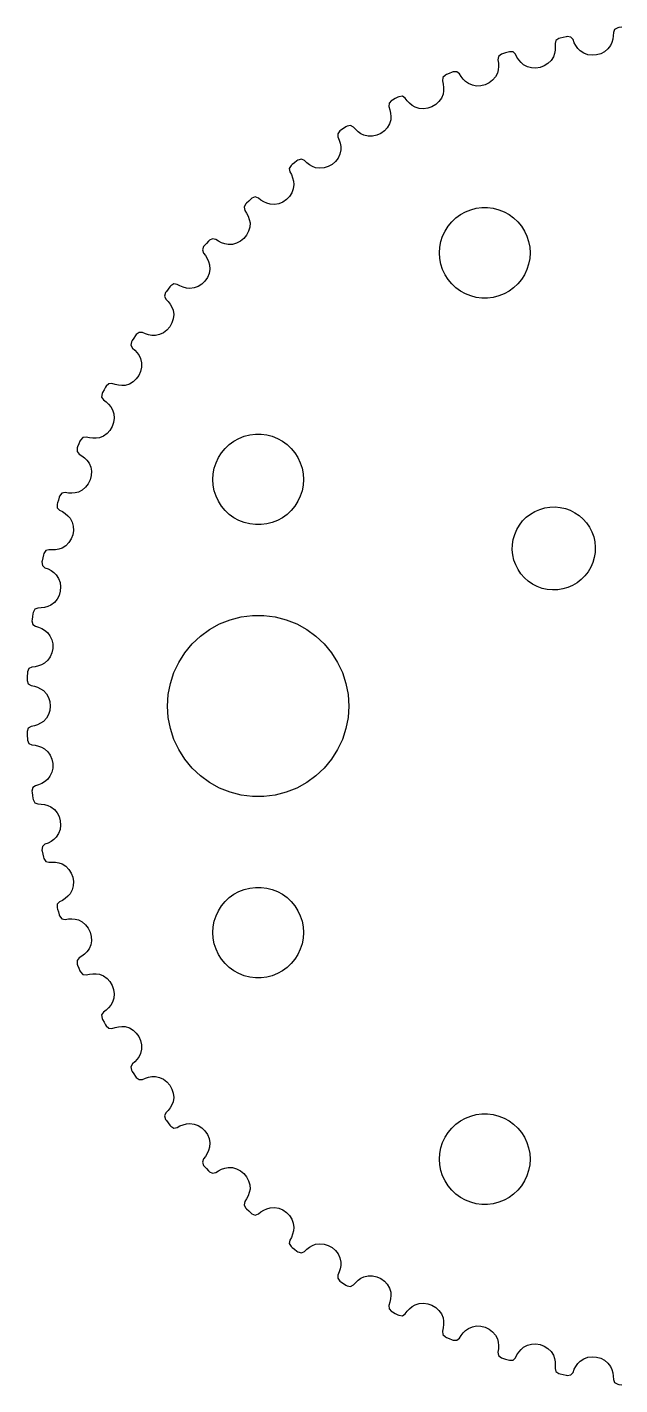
# Model space of a CAD drawing. Header units: metres. Extents: x -22.6 to 22.6, y -22.6 to 22.6.
# Drawn here: x -22.65 to -3.03, y -22.47 to 22.47 of the extents above; entities that cross this region are included whole.
import ezdxf

# ---------------------------------------------------------------- set-up
doc = ezdxf.new("R2010")
doc.units = ezdxf.units.M

msp = doc.modelspace()

# ---------------------------------------------------------------- linework, layer by layer
for p, q in [((-2.95828, 22.4704), (-3.05629, 22.4573)), ((-5.14252, 22.031), (-5.17279, 21.9263)), ((-5.04366, 22.0959), (-5.14252, 22.031)), ((-5.00195, 22.1055), (-5.04366, 22.0959)), ((-4.90544, 22.1271), (-5.00195, 22.1055)), ((-4.80885, 22.1483), (-4.90544, 22.1271)), ((-4.76701, 22.1573), (-4.80885, 22.1483)), ((-4.64984, 22.1402), (-4.76701, 22.1573)), ((-4.57828, 22.058), (-4.64984, 22.1402)), ((-4.53749, 21.9557), (-4.57828, 22.058)), ((-3.26216, 22.0743), (-3.29213, 21.9668)), ((-3.24538, 22.1835), (-3.26216, 22.0743)), ((-3.24211, 22.2937), (-3.24538, 22.1835)), ((-3.20282, 22.3953), (-3.24211, 22.2937)), ((-3.09868, 22.4514), (-3.20282, 22.3953)), ((-3.05629, 22.4573), (-3.09868, 22.4514)), ((-6.95026, 21.5723), (-7.04308, 21.4989)), ((-6.90953, 21.5854), (-6.95026, 21.5723)), ((-6.81528, 21.6153), (-6.90953, 21.5854)), ((-6.7209, 21.6449), (-6.81528, 21.6153)), ((-6.68001, 21.6575), (-6.7209, 21.6449)), ((-6.56178, 21.6507), (-6.68001, 21.6575)), ((-6.48334, 21.5751), (-6.56178, 21.6507)), ((-6.43379, 21.4767), (-6.48334, 21.5751)), ((-5.19414, 21.5963), (-5.2276, 21.4879)), ((-5.17365, 21.706), (-5.19414, 21.5963)), ((-5.16644, 21.8163), (-5.17365, 21.706)), ((-5.17279, 21.9263), (-5.16644, 21.8163)), ((-4.48425, 21.8588), (-4.53749, 21.9557)), ((-4.4193, 21.768), (-4.48425, 21.8588)), ((-4.34335, 21.6839), (-4.4193, 21.768)), ((-4.22226, 21.6066), (-4.34335, 21.6839)), ((-4.08742, 21.559), (-4.22226, 21.6066)), ((-3.66052, 21.5908), (-3.80011, 21.5515)), ((-3.53267, 21.6568), (-3.66052, 21.5908)), ((-3.42226, 21.7477), (-3.53267, 21.6568)), ((-3.33492, 21.8618), (-3.42226, 21.7477)), ((-3.29213, 21.9668), (-3.33492, 21.8618)), ((-7.04308, 21.4989), (-7.0641, 21.392)), ((-7.0641, 21.392), (-7.0482, 21.2829)), ((-7.04576, 21.1725), (-7.05661, 21.0614)), ((-7.0482, 21.2829), (-7.04576, 21.1725)), ((-6.37231, 21.3848), (-6.43379, 21.4767)), ((-6.2997, 21.3), (-6.37231, 21.3848)), ((-6.21671, 21.2229), (-6.2997, 21.3)), ((-6.08934, 21.1564), (-6.21671, 21.2229)), ((-5.95085, 21.1207), (-6.08934, 21.1564)), ((-5.66399, 21.1383), (-5.8071, 21.1149)), ((-5.52835, 21.1896), (-5.66399, 21.1383)), ((-5.40674, 21.2665), (-5.52835, 21.1896)), ((-5.30467, 21.3667), (-5.40674, 21.2665)), ((-5.2276, 21.4879), (-5.30467, 21.3667)), ((-3.94472, 21.5407), (-4.08742, 21.559)), ((-3.80011, 21.5515), (-3.94472, 21.5407)), ((-8.89003, 20.8033), (-8.90166, 20.6949)), ((-8.90166, 20.6949), (-8.87631, 20.5877)), ((-8.80396, 20.8844), (-8.89003, 20.8033)), ((-8.76453, 20.901), (-8.80396, 20.8844)), ((-8.67325, 20.9391), (-8.76453, 20.901)), ((-8.5818, 20.9767), (-8.67325, 20.9391)), ((-8.54216, 20.9928), (-8.5818, 20.9767)), ((-8.4238, 20.9964), (-8.54216, 20.9928)), ((-8.33907, 20.9279), (-8.4238, 20.9964)), ((-8.28113, 20.8342), (-8.33907, 20.9279)), ((-8.21187, 20.748), (-8.28113, 20.8342)), ((-8.13214, 20.6699), (-8.21187, 20.748)), ((-7.23965, 20.7143), (-7.35411, 20.6272)), ((-7.14671, 20.823), (-7.23965, 20.7143)), ((-7.08051, 20.9505), (-7.14671, 20.823)), ((-7.05661, 21.0614), (-7.08051, 20.9505)), ((-5.8071, 21.1149), (-5.95085, 21.1207)), ((-8.87952, 20.2537), (-8.93437, 20.1209)), ((-8.86537, 20.3662), (-8.87952, 20.2537)), ((-8.87631, 20.5877), (-8.86426, 20.4778)), ((-8.86426, 20.4778), (-8.86537, 20.3662)), ((-8.04276, 20.6003), (-8.13214, 20.6699)), ((-7.91006, 20.5452), (-8.04276, 20.6003)), ((-7.769, 20.5217), (-7.91006, 20.5452)), ((-7.62529, 20.5285), (-7.769, 20.5217)), ((-7.48477, 20.5642), (-7.62529, 20.5285)), ((-7.35411, 20.6272), (-7.48477, 20.5642)), ((-10.6693, 19.9493), (-10.6715, 19.8403)), ((-10.6715, 19.8403), (-10.6369, 19.7357)), ((-10.5907, 20.0376), (-10.6693, 19.9493)), ((-10.5528, 20.0576), (-10.5907, 20.0376)), ((-10.4652, 20.1035), (-10.5528, 20.0576)), ((-10.3774, 20.149), (-10.4652, 20.1035)), ((-10.3393, 20.1685), (-10.3774, 20.149)), ((-10.2217, 20.1823), (-10.3393, 20.1685)), ((-10.1313, 20.1215), (-10.2217, 20.1823)), ((-10.0654, 20.0332), (-10.1313, 20.1215)), ((-9.98894, 19.9534), (-10.0654, 20.0332)), ((-9.90269, 19.8825), (-9.98894, 19.9534)), ((-9.80757, 19.8209), (-9.90269, 19.8825)), ((-9.67059, 19.7776), (-9.80757, 19.8209)), ((-9.52802, 19.7664), (-9.67059, 19.7776)), ((-9.38545, 19.7858), (-9.52802, 19.7664)), ((-9.24858, 19.8336), (-9.38545, 19.7858)), ((-9.1239, 19.9077), (-9.24858, 19.8336)), ((-9.01749, 20.0045), (-9.1239, 19.9077)), ((-8.93437, 20.1209), (-9.01749, 20.0045)), ((-10.6109, 19.4027), (-10.654, 19.2657)), ((-10.6369, 19.7357), (-10.6153, 19.6273)), ((-10.6153, 19.6273), (-10.6067, 19.516)), ((-10.6067, 19.516), (-10.6109, 19.4027)), ((-12.2967, 19.0383), (-12.3674, 18.9435)), ((-12.3674, 18.9435), (-12.3601, 18.8347)), ((-12.2608, 19.0616), (-12.2967, 19.0383)), ((-12.1775, 19.1149), (-12.2608, 19.0616)), ((-12.094, 19.1678), (-12.1775, 19.1149)), ((-12.0578, 19.1906), (-12.094, 19.1678)), ((-11.9418, 19.2146), (-12.0578, 19.1906)), ((-11.8465, 19.1619), (-11.9418, 19.2146)), ((-11.7731, 19.0797), (-11.8465, 19.1619)), ((-11.69, 19.0069), (-11.7731, 19.0797)), ((-11.5979, 18.9438), (-11.69, 19.0069)), ((-11.4978, 18.8907), (-11.5979, 18.9438)), ((-11.3575, 18.8595), (-11.4978, 18.8907)), ((-11.0742, 18.8925), (-11.2145, 18.8608)), ((-10.942, 18.9521), (-11.0742, 18.8925)), ((-10.8242, 19.0368), (-10.942, 18.9521)), ((-10.7267, 19.1425), (-10.8242, 19.0368)), ((-10.654, 19.2657), (-10.7267, 19.1425)), ((-12.3601, 18.8347), (-12.3165, 18.7335)), ((-12.3165, 18.7335), (-12.2855, 18.6275)), ((-12.2855, 18.6275), (-12.2672, 18.5173)), ((-12.2672, 18.5173), (-12.2616, 18.4041)), ((-11.2145, 18.8608), (-11.3575, 18.8595)), ((-13.7971, 17.9808), (-13.8755, 17.9204)), ((-13.7186, 18.0408), (-13.7971, 17.9808)), ((-13.6844, 18.0667), (-13.7186, 18.0408)), ((-13.571, 18.1007), (-13.6844, 18.0667)), ((-13.4715, 18.0565), (-13.571, 18.1007)), ((-13.3912, 17.981), (-13.4715, 18.0565)), ((-13.302, 17.9157), (-13.3912, 17.981)), ((-12.4422, 18.0209), (-12.5522, 17.9263)), ((-12.3542, 18.1347), (-12.4422, 18.0209)), ((-12.2926, 18.2638), (-12.3542, 18.1347)), ((-12.2616, 18.4041), (-12.2926, 18.2638)), ((-13.9093, 17.8941), (-13.9714, 17.7935)), ((-13.9714, 17.7935), (-13.9546, 17.6858)), ((-13.9546, 17.6858), (-13.9023, 17.5888)), ((-13.8755, 17.9204), (-13.9093, 17.8941)), ((-13.9023, 17.5888), (-13.8623, 17.4858)), ((-13.2048, 17.8608), (-13.302, 17.9157)), ((-13.1004, 17.8167), (-13.2048, 17.8608)), ((-12.958, 17.7978), (-13.1004, 17.8167)), ((-12.8157, 17.8116), (-12.958, 17.7978)), ((-12.6786, 17.8554), (-12.8157, 17.8116)), ((-12.5522, 17.9263), (-12.6786, 17.8554)), ((-13.8376, 17.1229), (-13.8878, 16.989)), ((-13.8623, 17.4858), (-13.8345, 17.3777)), ((-13.819, 17.2654), (-13.8376, 17.1229)), ((-13.8345, 17.3777), (-13.819, 17.2654)), ((-15.3845, 16.6429), (-15.4159, 16.6138)), ((-15.3118, 16.7099), (-15.3845, 16.6429)), ((-15.2387, 16.7765), (-15.3118, 16.7099)), ((-15.207, 16.8052), (-15.2387, 16.7765)), ((-15.097, 16.849), (-15.207, 16.8052)), ((-14.9939, 16.8137), (-15.097, 16.849)), ((-14.9074, 16.7454), (-14.9939, 16.8137)), ((-14.8129, 16.6882), (-14.9074, 16.7454)), ((-14.7112, 16.642), (-14.8129, 16.6882)), ((-14.6034, 16.6071), (-14.7112, 16.642)), ((-14.1866, 16.6824), (-14.3193, 16.6269)), ((-14.0668, 16.7641), (-14.1866, 16.6824)), ((-13.9655, 16.8679), (-14.0668, 16.7641)), ((-13.8878, 16.989), (-13.9655, 16.8679)), ((-15.4159, 16.6138), (-15.469, 16.5081)), ((-15.469, 16.5081), (-15.4429, 16.4023)), ((-15.4429, 16.4023), (-15.3824, 16.3102)), ((-15.3824, 16.3102), (-15.3335, 16.2111)), ((-15.3335, 16.2111), (-15.2964, 16.1058)), ((-14.4599, 16.6008), (-14.6034, 16.6071)), ((-14.3193, 16.6269), (-14.4599, 16.6008)), ((-8.45613, 16.1558), (-8.30373, 16.2665)), ((-8.30373, 16.2665), (-8.13866, 16.3572)), ((-8.13866, 16.3572), (-7.96352, 16.4266)), ((-7.96352, 16.4266), (-7.78107, 16.4734)), ((-7.78107, 16.4734), (-7.59418, 16.497)), ((-7.59418, 16.497), (-7.40581, 16.497)), ((-7.40581, 16.497), (-7.21892, 16.4734)), ((-7.21892, 16.4734), (-7.03647, 16.4266)), ((-7.03647, 16.4266), (-6.86133, 16.3572)), ((-6.86133, 16.3572), (-6.69626, 16.2665)), ((-6.69626, 16.2665), (-6.54385, 16.1558)), ((-15.2773, 15.8517), (-15.3156, 15.7139)), ((-15.2964, 16.1058), (-15.2712, 15.9953)), ((-15.2712, 15.9953), (-15.2773, 15.8517)), ((-8.81445, 15.7226), (-8.71352, 15.8817)), ((-8.71352, 15.8817), (-8.59344, 16.0268)), ((-8.59344, 16.0268), (-8.45613, 16.1558)), ((-6.54385, 16.1558), (-6.40654, 16.0268)), ((-6.40654, 16.0268), (-6.28647, 15.8817)), ((-6.28647, 15.8817), (-6.18553, 15.7226)), ((-16.7099, 15.3118), (-16.7765, 15.2387)), ((-16.6429, 15.3845), (-16.7099, 15.3118)), ((-16.6138, 15.4159), (-16.6429, 15.3845)), ((-16.508, 15.4691), (-16.6138, 15.4159)), ((-16.4023, 15.4429), (-16.508, 15.4691)), ((-16.3102, 15.3824), (-16.4023, 15.4429)), ((-16.211, 15.3336), (-16.3102, 15.3824)), ((-16.1057, 15.2965), (-16.211, 15.3336)), ((-15.9953, 15.2712), (-16.1057, 15.2965)), ((-15.7139, 15.3156), (-15.8517, 15.2773)), ((-15.5866, 15.3825), (-15.7139, 15.3156)), ((-15.4743, 15.4743), (-15.5866, 15.3825)), ((-15.3825, 15.5866), (-15.4743, 15.4743)), ((-15.3156, 15.7139), (-15.3825, 15.5866)), ((-8.98816, 15.188), (-8.95287, 15.373)), ((-8.95287, 15.373), (-8.89465, 15.5522)), ((-8.89465, 15.5522), (-8.81445, 15.7226)), ((-6.18553, 15.7226), (-6.10533, 15.5522)), ((-6.10533, 15.5522), (-6.04712, 15.373)), ((-6.04712, 15.373), (-6.01183, 15.188)), ((-16.8052, 15.207), (-16.8489, 15.0971)), ((-16.8489, 15.0971), (-16.8137, 14.9939)), ((-16.8137, 14.9939), (-16.7454, 14.9075)), ((-16.7765, 15.2387), (-16.8052, 15.207)), ((-16.7454, 14.9075), (-16.688, 14.813)), ((-15.8517, 15.2773), (-15.9953, 15.2712)), ((-9, 15), (-8.98816, 15.188)), ((-8.98816, 14.812), (-9, 15)), ((-6.01183, 15.188), (-6, 15)), ((-6, 15), (-6.01183, 14.812)), ((-16.688, 14.813), (-16.6419, 14.7114)), ((-16.6419, 14.7114), (-16.6071, 14.6034)), ((-16.6008, 14.4599), (-16.6269, 14.3193)), ((-16.6071, 14.6034), (-16.6008, 14.4599)), ((-8.95287, 14.627), (-8.98816, 14.812)), ((-8.89465, 14.4478), (-8.95287, 14.627)), ((-8.81445, 14.2774), (-8.89465, 14.4478)), ((-6.10533, 14.4478), (-6.18553, 14.2774)), ((-6.04712, 14.627), (-6.10533, 14.4478)), ((-6.01183, 14.812), (-6.04712, 14.627)), ((-17.7934, 13.9715), (-17.8941, 13.9093)), ((-17.6858, 13.9546), (-17.7934, 13.9715)), ((-17.5888, 13.9024), (-17.6858, 13.9546)), ((-16.8679, 13.9655), (-16.989, 13.8878)), ((-16.7641, 14.0668), (-16.8679, 13.9655)), ((-16.6824, 14.1866), (-16.7641, 14.0668)), ((-16.6269, 14.3193), (-16.6824, 14.1866)), ((-8.71352, 14.1183), (-8.81445, 14.2774)), ((-8.59344, 13.9732), (-8.71352, 14.1183)), ((-8.45613, 13.8442), (-8.59344, 13.9732)), ((-6.40654, 13.9732), (-6.54385, 13.8442)), ((-6.28647, 14.1183), (-6.40654, 13.9732)), ((-6.18553, 14.2774), (-6.28647, 14.1183)), ((-18.0667, 13.6844), (-18.1006, 13.5712)), ((-18.1006, 13.5712), (-18.0565, 13.4715)), ((-18.0408, 13.7186), (-18.0667, 13.6844)), ((-17.9808, 13.7971), (-18.0408, 13.7186)), ((-17.9204, 13.8755), (-17.9808, 13.7971)), ((-17.8941, 13.9093), (-17.9204, 13.8755)), ((-17.4857, 13.8624), (-17.5888, 13.9024)), ((-17.3776, 13.8346), (-17.4857, 13.8624)), ((-17.2654, 13.819), (-17.3776, 13.8346)), ((-17.1229, 13.8376), (-17.2654, 13.819)), ((-16.989, 13.8878), (-17.1229, 13.8376)), ((-8.30373, 13.7335), (-8.45613, 13.8442)), ((-8.13866, 13.6427), (-8.30373, 13.7335)), ((-7.96352, 13.5734), (-8.13866, 13.6427)), ((-7.78107, 13.5266), (-7.96352, 13.5734)), ((-7.59418, 13.5029), (-7.78107, 13.5266)), ((-7.40581, 13.5029), (-7.59418, 13.5029)), ((-7.21892, 13.5266), (-7.40581, 13.5029)), ((-7.03647, 13.5734), (-7.21892, 13.5266)), ((-6.86133, 13.6427), (-7.03647, 13.5734)), ((-6.69626, 13.7335), (-6.86133, 13.6427)), ((-6.54385, 13.8442), (-6.69626, 13.7335)), ((-18.0565, 13.4715), (-17.9809, 13.3913)), ((-17.9809, 13.3913), (-17.9156, 13.3022)), ((-17.9156, 13.3022), (-17.8607, 13.205)), ((-17.8607, 13.205), (-17.8167, 13.1004)), ((-17.8167, 13.1004), (-17.7978, 12.958)), ((-17.8554, 12.6786), (-17.9263, 12.5522)), ((-17.8116, 12.8157), (-17.8554, 12.6786)), ((-17.7978, 12.958), (-17.8116, 12.8157)), ((-19.1149, 12.1775), (-19.1678, 12.094)), ((-19.0616, 12.2608), (-19.1149, 12.1775)), ((-19.0383, 12.2967), (-19.0616, 12.2608)), ((-18.9434, 12.3675), (-19.0383, 12.2967)), ((-18.8347, 12.3601), (-18.9434, 12.3675)), ((-18.7335, 12.3165), (-18.8347, 12.3601)), ((-18.6274, 12.2857), (-18.7335, 12.3165)), ((-18.5172, 12.2674), (-18.6274, 12.2857)), ((-18.4041, 12.2616), (-18.5172, 12.2674)), ((-18.2638, 12.2926), (-18.4041, 12.2616)), ((-18.1347, 12.3542), (-18.2638, 12.2926)), ((-18.0209, 12.4422), (-18.1347, 12.3542)), ((-17.9263, 12.5522), (-18.0209, 12.4422)), ((-19.1906, 12.0578), (-19.2146, 11.9419)), ((-19.2146, 11.9419), (-19.1619, 11.8465)), ((-19.1678, 12.094), (-19.1906, 12.0578)), ((-19.1619, 11.8465), (-19.0797, 11.7732)), ((-19.0797, 11.7732), (-19.0068, 11.6901)), ((-19.0068, 11.6901), (-18.9437, 11.598)), ((-18.9437, 11.598), (-18.8907, 11.4978)), ((-18.8907, 11.4978), (-18.8595, 11.3575)), ((-18.8595, 11.3575), (-18.8608, 11.2145)), ((-19.0368, 10.8242), (-19.1425, 10.7267)), ((-18.9521, 10.942), (-19.0368, 10.8242)), ((-18.8925, 11.0742), (-18.9521, 10.942)), ((-18.8608, 11.2145), (-18.8925, 11.0742)), ((-20.1685, 10.3393), (-20.1822, 10.2218)), ((-20.149, 10.3774), (-20.1685, 10.3393)), ((-20.1035, 10.4652), (-20.149, 10.3774)), ((-20.0576, 10.5528), (-20.1035, 10.4652)), ((-20.0376, 10.5907), (-20.0576, 10.5528)), ((-19.9492, 10.6694), (-20.0376, 10.5907)), ((-19.8403, 10.6715), (-19.9492, 10.6694)), ((-19.7357, 10.6369), (-19.8403, 10.6715)), ((-19.6272, 10.6154), (-19.7357, 10.6369)), ((-19.5159, 10.6068), (-19.6272, 10.6154)), ((-19.4027, 10.6109), (-19.5159, 10.6068)), ((-19.2657, 10.654), (-19.4027, 10.6109)), ((-19.1425, 10.7267), (-19.2657, 10.654)), ((-20.1822, 10.2218), (-20.1215, 10.1313)), ((-20.1215, 10.1313), (-20.0331, 10.0655)), ((-20.0331, 10.0655), (-19.9533, 9.98907)), ((-19.9533, 9.98907), (-19.8824, 9.90285)), ((-19.8824, 9.90285), (-19.8209, 9.80757)), ((-19.8209, 9.80757), (-19.7776, 9.67059)), ((-19.7664, 9.52802), (-19.7858, 9.38545)), ((-19.7776, 9.67059), (-19.7664, 9.52802)), ((-20.0045, 9.01749), (-20.1209, 8.93437)), ((-19.9077, 9.1239), (-20.0045, 9.01749)), ((-19.8336, 9.24858), (-19.9077, 9.1239)), ((-19.7858, 9.38545), (-19.8336, 9.24858)), ((-15.2811, 8.97342), (-15.0942, 8.99704)), ((-15.0942, 8.99704), (-14.9058, 8.99704)), ((-14.9058, 8.99704), (-14.7189, 8.97342)), ((-20.9928, 8.54216), (-20.9963, 8.42393)), ((-20.9767, 8.5818), (-20.9928, 8.54216)), ((-20.9391, 8.67325), (-20.9767, 8.5818)), ((-20.901, 8.76453), (-20.9391, 8.67325)), ((-20.8844, 8.80396), (-20.901, 8.76453)), ((-20.8032, 8.89015), (-20.8844, 8.80396)), ((-20.6949, 8.90166), (-20.8032, 8.89015)), ((-20.5876, 8.87636), (-20.6949, 8.90166)), ((-20.4778, 8.8644), (-20.5876, 8.87636)), ((-20.3661, 8.86552), (-20.4778, 8.8644)), ((-20.2537, 8.87952), (-20.3661, 8.86552)), ((-20.1209, 8.93437), (-20.2537, 8.87952)), ((-16.0934, 8.52681), (-15.9561, 8.65576)), ((-15.9561, 8.65576), (-15.8037, 8.76648)), ((-15.8037, 8.76648), (-15.6387, 8.85724)), ((-15.6387, 8.85724), (-15.4635, 8.92657)), ((-15.4635, 8.92657), (-15.2811, 8.97342)), ((-14.7189, 8.97342), (-14.5365, 8.92657)), ((-14.5365, 8.92657), (-14.3613, 8.85724)), ((-14.3613, 8.85724), (-14.1963, 8.76648)), ((-14.1963, 8.76648), (-14.0439, 8.65576)), ((-14.0439, 8.65576), (-13.9065, 8.52681)), ((-20.9963, 8.42393), (-20.9279, 8.33907)), ((-20.9279, 8.33907), (-20.8342, 8.28117)), ((-20.8342, 8.28117), (-20.748, 8.21202)), ((-20.748, 8.21202), (-20.6698, 8.13231)), ((-20.6698, 8.13231), (-20.6003, 8.04276)), ((-16.3947, 8.05219), (-16.3145, 8.22263)), ((-16.3145, 8.22263), (-16.2135, 8.38167)), ((-16.2135, 8.38167), (-16.0934, 8.52681)), ((-13.9065, 8.52681), (-13.7865, 8.38167)), ((-13.7865, 8.38167), (-13.6855, 8.22263)), ((-13.6855, 8.22263), (-13.6053, 8.05219)), ((-20.6003, 8.04276), (-20.5452, 7.91006)), ((-20.5452, 7.91006), (-20.5217, 7.769)), ((-20.5217, 7.769), (-20.5285, 7.62529)), ((-16.5, 7.5), (-16.4882, 7.68799)), ((-16.4882, 7.68799), (-16.4529, 7.87303)), ((-16.4529, 7.87303), (-16.3947, 8.05219)), ((-13.6053, 8.05219), (-13.5471, 7.87303)), ((-13.5471, 7.87303), (-13.5118, 7.68799)), ((-13.5118, 7.68799), (-13.5, 7.5)), ((-20.7143, 7.23965), (-20.823, 7.14671)), ((-20.6272, 7.35411), (-20.7143, 7.23965)), ((-20.5642, 7.48477), (-20.6272, 7.35411)), ((-20.5285, 7.62529), (-20.5642, 7.48477)), ((-16.4882, 7.312), (-16.5, 7.5)), ((-16.4529, 7.12695), (-16.4882, 7.312)), ((-13.5118, 7.312), (-13.5471, 7.12695)), ((-13.5, 7.5), (-13.5118, 7.312)), ((-21.6153, 6.81528), (-21.6449, 6.7209)), ((-21.5854, 6.90953), (-21.6153, 6.81528)), ((-21.5723, 6.95026), (-21.5854, 6.90953)), ((-21.4989, 7.0432), (-21.5723, 6.95026)), ((-21.392, 7.0641), (-21.4989, 7.0432)), ((-21.2829, 7.04825), (-21.392, 7.0641)), ((-21.1724, 7.04591), (-21.2829, 7.04825)), ((-21.0613, 7.05676), (-21.1724, 7.04591)), ((-20.9505, 7.08051), (-21.0613, 7.05676)), ((-20.823, 7.14671), (-20.9505, 7.08051)), ((-16.3947, 6.9478), (-16.4529, 7.12695)), ((-16.3145, 6.77736), (-16.3947, 6.9478)), ((-16.2135, 6.61832), (-16.3145, 6.77736)), ((-13.6855, 6.77736), (-13.7865, 6.61832)), ((-13.6053, 6.9478), (-13.6855, 6.77736)), ((-13.5471, 7.12695), (-13.6053, 6.9478)), ((-21.6449, 6.7209), (-21.6575, 6.68001)), ((-21.6575, 6.68001), (-21.6506, 6.56192)), ((-21.6506, 6.56192), (-21.5751, 6.48334)), ((-21.5751, 6.48334), (-21.4767, 6.43384)), ((-21.4767, 6.43384), (-21.3848, 6.37247)), ((-21.3848, 6.37247), (-21.3, 6.29987)), ((-21.3, 6.29987), (-21.2229, 6.21671)), ((-16.0934, 6.47318), (-16.2135, 6.61832)), ((-15.9561, 6.34422), (-16.0934, 6.47318)), ((-15.8037, 6.23351), (-15.9561, 6.34422)), ((-14.0439, 6.34422), (-14.1963, 6.23351)), ((-13.9065, 6.47318), (-14.0439, 6.34422)), ((-13.7865, 6.61832), (-13.9065, 6.47318)), ((-6.12421, 6.24631), (-5.98776, 6.35214)), ((-5.98776, 6.35214), (-5.83914, 6.44003)), ((-5.83914, 6.44003), (-5.68066, 6.50862)), ((-5.68066, 6.50862), (-5.51485, 6.55679)), ((-5.51485, 6.55679), (-5.3443, 6.5838)), ((-5.3443, 6.5838), (-5.17172, 6.58923)), ((-5.17172, 6.58923), (-4.9998, 6.57298)), ((-4.9998, 6.57298), (-4.8313, 6.53531)), ((-4.8313, 6.53531), (-4.66882, 6.47682)), ((-4.66882, 6.47682), (-4.51497, 6.39842)), ((-4.51497, 6.39842), (-4.37216, 6.30136)), ((-4.37216, 6.30136), (-4.24263, 6.18718)), ((-21.2229, 6.21671), (-21.1564, 6.08934)), ((-21.1564, 6.08934), (-21.1207, 5.95085)), ((-21.1207, 5.95085), (-21.1149, 5.8071)), ((-15.6387, 6.14275), (-15.8037, 6.23351)), ((-15.4635, 6.07341), (-15.6387, 6.14275)), ((-15.2811, 6.02657), (-15.4635, 6.07341)), ((-15.0942, 6.00294), (-15.2811, 6.02657)), ((-14.9058, 6.00294), (-15.0942, 6.00294)), ((-14.7189, 6.02657), (-14.9058, 6.00294)), ((-14.5365, 6.07341), (-14.7189, 6.02657)), ((-14.3613, 6.14275), (-14.5365, 6.07341)), ((-14.1963, 6.23351), (-14.3613, 6.14275)), ((-6.44003, 5.83914), (-6.35214, 5.98776)), ((-6.35214, 5.98776), (-6.24631, 6.12421)), ((-6.24631, 6.12421), (-6.12421, 6.24631)), ((-4.24263, 6.18718), (-4.12845, 6.05765)), ((-4.12845, 6.05765), (-4.03139, 5.91484)), ((-4.03139, 5.91484), (-3.95299, 5.76099)), ((-21.2665, 5.40674), (-21.3667, 5.30467)), ((-21.1896, 5.52835), (-21.2665, 5.40674)), ((-21.1383, 5.66399), (-21.1896, 5.52835)), ((-21.1149, 5.8071), (-21.1383, 5.66399)), ((-6.5838, 5.3443), (-6.55679, 5.51485)), ((-6.55679, 5.51485), (-6.50862, 5.68066)), ((-6.50862, 5.68066), (-6.44003, 5.83914)), ((-3.95299, 5.76099), (-3.8945, 5.59851)), ((-3.8945, 5.59851), (-3.85683, 5.43001)), ((-3.85683, 5.43001), (-3.84059, 5.2581)), ((-22.1055, 5.00195), (-22.1271, 4.90544)), ((-22.0959, 5.04366), (-22.1055, 5.00195)), ((-22.0309, 5.14264), (-22.0959, 5.04366)), ((-21.9263, 5.17279), (-22.0309, 5.14264)), ((-21.8162, 5.16649), (-21.9263, 5.17279)), ((-21.7059, 5.1738), (-21.8162, 5.16649)), ((-21.5962, 5.19431), (-21.7059, 5.1738)), ((-21.4879, 5.2276), (-21.5962, 5.19431)), ((-21.3667, 5.30467), (-21.4879, 5.2276)), ((-6.58923, 5.17172), (-6.5838, 5.3443)), ((-6.57298, 4.9998), (-6.58923, 5.17172)), ((-6.53531, 4.8313), (-6.57298, 4.9998)), ((-3.84601, 5.08551), (-3.87302, 4.91496)), ((-3.84059, 5.2581), (-3.84601, 5.08551)), ((-22.1483, 4.80885), (-22.1573, 4.76701)), ((-22.1573, 4.76701), (-22.1402, 4.64998)), ((-22.1271, 4.90544), (-22.1483, 4.80885)), ((-22.1402, 4.64998), (-22.058, 4.57828)), ((-22.058, 4.57828), (-21.9557, 4.53755)), ((-21.9557, 4.53755), (-21.8588, 4.48441)), ((-6.47682, 4.66882), (-6.53531, 4.8313)), ((-6.39842, 4.51497), (-6.47682, 4.66882)), ((-6.30136, 4.37216), (-6.39842, 4.51497)), ((-3.98978, 4.59067), (-4.07767, 4.44205)), ((-3.92119, 4.74915), (-3.98978, 4.59067)), ((-3.87302, 4.91496), (-3.92119, 4.74915)), ((-21.8588, 4.48441), (-21.768, 4.41948)), ((-21.768, 4.41948), (-21.6839, 4.34335)), ((-21.6839, 4.34335), (-21.6066, 4.22226)), ((-21.6066, 4.22226), (-21.559, 4.08742)), ((-21.559, 4.08742), (-21.5407, 3.94472)), ((-6.18718, 4.24263), (-6.30136, 4.37216)), ((-6.05765, 4.12845), (-6.18718, 4.24263)), ((-5.91484, 4.03139), (-6.05765, 4.12845)), ((-4.44205, 4.07767), (-4.59067, 3.98978)), ((-4.3056, 4.1835), (-4.44205, 4.07767)), ((-4.1835, 4.3056), (-4.3056, 4.1835)), ((-4.07767, 4.44205), (-4.1835, 4.3056)), ((-21.5908, 3.66052), (-21.6568, 3.53267)), ((-21.5515, 3.80011), (-21.5908, 3.66052)), ((-21.5407, 3.94472), (-21.5515, 3.80011)), ((-5.76099, 3.95299), (-5.91484, 4.03139)), ((-5.59851, 3.8945), (-5.76099, 3.95299)), ((-5.43001, 3.85683), (-5.59851, 3.8945)), ((-5.2581, 3.84059), (-5.43001, 3.85683)), ((-5.08551, 3.84601), (-5.2581, 3.84059)), ((-4.91496, 3.87302), (-5.08551, 3.84601)), ((-4.74915, 3.92119), (-4.91496, 3.87302)), ((-4.59067, 3.98978), (-4.74915, 3.92119)), ((-22.3953, 3.20296), (-22.4514, 3.09868)), ((-22.2937, 3.24211), (-22.3953, 3.20296)), ((-22.1835, 3.24542), (-22.2937, 3.24211)), ((-22.0743, 3.26231), (-22.1835, 3.24542)), ((-21.9667, 3.2923), (-22.0743, 3.26231)), ((-21.8618, 3.33492), (-21.9667, 3.2923)), ((-21.7477, 3.42226), (-21.8618, 3.33492)), ((-21.6568, 3.53267), (-21.7477, 3.42226)), ((-22.4831, 2.8602), (-22.4884, 2.81775)), ((-22.4884, 2.81775), (-22.4612, 2.70264)), ((-22.4704, 2.95828), (-22.4831, 2.8602)), ((-22.4573, 3.05629), (-22.4704, 2.95828)), ((-22.4612, 2.70264), (-22.3731, 2.63837)), ((-22.4514, 3.09868), (-22.4573, 3.05629)), ((-16.6075, 2.53297), (-16.2773, 2.71448)), ((-16.2773, 2.71448), (-15.927, 2.85316)), ((-15.927, 2.85316), (-15.5621, 2.94685)), ((-15.5621, 2.94685), (-15.1884, 2.99408)), ((-15.1884, 2.99408), (-14.8116, 2.99408)), ((-14.8116, 2.99408), (-14.4379, 2.94685)), ((-14.4379, 2.94685), (-14.0729, 2.85316)), ((-14.0729, 2.85316), (-13.7227, 2.71448)), ((-13.7227, 2.71448), (-13.3925, 2.53297)), ((-22.3731, 2.63837), (-22.2676, 2.60672)), ((-22.2676, 2.60672), (-22.1664, 2.56223)), ((-22.1664, 2.56223), (-22.0703, 2.50545)), ((-22.0703, 2.50545), (-21.98, 2.43695)), ((-21.98, 2.43695), (-21.8924, 2.32304)), ((-21.8924, 2.32304), (-21.8332, 2.19287)), ((-17.1869, 2.05363), (-16.9123, 2.31154)), ((-16.9123, 2.31154), (-16.6075, 2.53297)), ((-13.3925, 2.53297), (-13.0877, 2.31154)), ((-13.0877, 2.31154), (-12.8131, 2.05363)), ((-21.8332, 2.19287), (-21.8025, 2.05231)), ((-21.8007, 1.9073), (-21.8277, 1.76482)), ((-21.8025, 2.05231), (-21.8007, 1.9073)), ((-17.427, 1.76335), (-17.1869, 2.05363)), ((-12.8131, 2.05363), (-12.5729, 1.76335)), ((-22.1701, 1.36525), (-22.2746, 1.326)), ((-22.0692, 1.41684), (-22.1701, 1.36525)), ((-21.9632, 1.51381), (-22.0692, 1.41684)), ((-21.8822, 1.63171), (-21.9632, 1.51381)), ((-21.8277, 1.76482), (-21.8822, 1.63171)), ((-17.7893, 1.10437), (-17.6289, 1.44525)), ((-17.6289, 1.44525), (-17.427, 1.76335)), ((-12.5729, 1.76335), (-12.3711, 1.44525)), ((-12.3711, 1.44525), (-12.2107, 1.10437)), ((-22.6427, 0.988602), (-22.6468, 0.889786)), ((-22.6382, 1.08739), (-22.6427, 0.988602)), ((-22.6361, 1.13013), (-22.6382, 1.08739)), ((-22.5892, 1.23889), (-22.6361, 1.13013)), ((-22.4914, 1.28676), (-22.5892, 1.23889)), ((-22.382, 1.29965), (-22.4914, 1.28676)), ((-22.2746, 1.326), (-22.382, 1.29965)), ((-17.9057, 0.746063), (-17.7893, 1.10437)), ((-12.2107, 1.10437), (-12.0942, 0.746063)), ((-22.6468, 0.889786), (-22.6484, 0.847031)), ((-22.6484, 0.847031), (-22.6113, 0.734741)), ((-22.6113, 0.734741), (-22.5179, 0.678375)), ((-22.5179, 0.678375), (-22.41, 0.656052)), ((-22.41, 0.656052), (-22.3054, 0.620544)), ((-22.3054, 0.620544), (-22.2047, 0.572357)), ((-22.2047, 0.572357), (-22.1087, 0.511993)), ((-22.1087, 0.511993), (-22.0116, 0.406158)), ((-17.9763, 0.375992), (-17.9057, 0.746063)), ((-12.0942, 0.746063), (-12.0237, 0.375992)), ((-22.0116, 0.406158), (-21.9412, 0.281647)), ((-21.9412, 0.281647), (-21.8984, 0.144287)), ((-21.8984, 0.144287), (-21.884, 0)), ((-21.884, 0), (-21.8984, -0.144287)), ((-18, 0), (-17.9763, 0.375992)), ((-17.9763, -0.375992), (-18, 0)), ((-12.0237, 0.375992), (-12, 0)), ((-12, 0), (-12.0237, -0.375992)), ((-22.0116, -0.406158), (-22.1087, -0.511993)), ((-21.9412, -0.281647), (-22.0116, -0.406158)), ((-21.8984, -0.144287), (-21.9412, -0.281647)), ((-17.9057, -0.746063), (-17.9763, -0.375992)), ((-12.0237, -0.375992), (-12.0942, -0.746063)), ((-22.6113, -0.734589), (-22.6484, -0.847031)), ((-22.6484, -0.847031), (-22.6468, -0.889786)), ((-22.6468, -0.889786), (-22.6427, -0.988602)), ((-22.5179, -0.678375), (-22.6113, -0.734589)), ((-22.41, -0.655991), (-22.5179, -0.678375)), ((-22.3054, -0.620392), (-22.41, -0.655991)), ((-22.2047, -0.572189), (-22.3054, -0.620392)), ((-22.1087, -0.511993), (-22.2047, -0.572189)), ((-17.7893, -1.10437), (-17.9057, -0.746063)), ((-12.0942, -0.746063), (-12.2107, -1.10437)), ((-22.6427, -0.988602), (-22.6382, -1.08739)), ((-22.6382, -1.08739), (-22.6361, -1.13011)), ((-22.6361, -1.13011), (-22.5892, -1.23875)), ((-22.5892, -1.23875), (-22.4914, -1.28676)), ((-22.4914, -1.28676), (-22.382, -1.29961)), ((-22.382, -1.29961), (-22.2746, -1.32585)), ((-22.2746, -1.32585), (-22.1701, -1.36507)), ((-17.6289, -1.44525), (-17.7893, -1.10437)), ((-12.2107, -1.10437), (-12.3711, -1.44525)), ((-22.1701, -1.36507), (-22.0692, -1.41684)), ((-22.0692, -1.41684), (-21.9632, -1.51381)), ((-21.9632, -1.51381), (-21.8822, -1.63171)), ((-21.8822, -1.63171), (-21.8277, -1.76482)), ((-21.8277, -1.76482), (-21.8007, -1.9073)), ((-17.427, -1.76335), (-17.6289, -1.44525)), ((-17.1869, -2.05363), (-17.427, -1.76335)), ((-12.5729, -1.76335), (-12.8131, -2.05363)), ((-12.3711, -1.44525), (-12.5729, -1.76335)), ((-21.8332, -2.19287), (-21.8924, -2.32304)), ((-21.8025, -2.05231), (-21.8332, -2.19287)), ((-21.8007, -1.9073), (-21.8025, -2.05231)), ((-16.9123, -2.31154), (-17.1869, -2.05363)), ((-12.8131, -2.05363), (-13.0877, -2.31154)), ((-22.3731, -2.63837), (-22.4612, -2.7025)), ((-22.2676, -2.60666), (-22.3731, -2.63837)), ((-22.1665, -2.56207), (-22.2676, -2.60666)), ((-22.0704, -2.50528), (-22.1665, -2.56207)), ((-21.98, -2.43695), (-22.0704, -2.50528)), ((-21.8924, -2.32304), (-21.98, -2.43695)), ((-16.6075, -2.53297), (-16.9123, -2.31154)), ((-16.2773, -2.71448), (-16.6075, -2.53297)), ((-13.3925, -2.53297), (-13.7227, -2.71448)), ((-13.0877, -2.31154), (-13.3925, -2.53297)), ((-22.4612, -2.7025), (-22.4884, -2.81775)), ((-22.4884, -2.81775), (-22.4831, -2.8602)), ((-22.4831, -2.8602), (-22.4704, -2.95828)), ((-22.4704, -2.95828), (-22.4573, -3.05629)), ((-22.4573, -3.05629), (-22.4514, -3.09868)), ((-22.4514, -3.09868), (-22.3953, -3.20282)), ((-15.927, -2.85316), (-16.2773, -2.71448)), ((-15.5621, -2.94685), (-15.927, -2.85316)), ((-15.1884, -2.99408), (-15.5621, -2.94685)), ((-14.8116, -2.99408), (-15.1884, -2.99408)), ((-14.4379, -2.94685), (-14.8116, -2.99408)), ((-14.0729, -2.85316), (-14.4379, -2.94685)), ((-13.7227, -2.71448), (-14.0729, -2.85316)), ((-22.3953, -3.20282), (-22.2937, -3.24211)), ((-22.2937, -3.24211), (-22.1835, -3.24538)), ((-22.1835, -3.24538), (-22.0743, -3.26216)), ((-22.0743, -3.26216), (-21.9668, -3.29213)), ((-21.9668, -3.29213), (-21.8618, -3.33492)), ((-21.8618, -3.33492), (-21.7477, -3.42226)), ((-21.7477, -3.42226), (-21.6568, -3.53267)), ((-21.6568, -3.53267), (-21.5908, -3.66052)), ((-21.5908, -3.66052), (-21.5515, -3.80011)), ((-21.5407, -3.94472), (-21.559, -4.08742)), ((-21.5515, -3.80011), (-21.5407, -3.94472)), ((-21.8588, -4.48425), (-21.9557, -4.53749)), ((-21.768, -4.4193), (-21.8588, -4.48425)), ((-21.6839, -4.34335), (-21.768, -4.4193)), ((-21.6066, -4.22226), (-21.6839, -4.34335)), ((-21.559, -4.08742), (-21.6066, -4.22226)), ((-22.1402, -4.64984), (-22.1573, -4.76701)), ((-22.1573, -4.76701), (-22.1483, -4.80885)), ((-22.1483, -4.80885), (-22.1271, -4.90544)), ((-22.058, -4.57828), (-22.1402, -4.64984)), ((-22.1271, -4.90544), (-22.1055, -5.00195)), ((-21.9557, -4.53749), (-22.058, -4.57828)), ((-22.1055, -5.00195), (-22.0959, -5.04366)), ((-22.0959, -5.04366), (-22.031, -5.14252)), ((-22.031, -5.14252), (-21.9263, -5.17279)), ((-21.9263, -5.17279), (-21.8163, -5.16644)), ((-21.8163, -5.16644), (-21.706, -5.17365)), ((-21.706, -5.17365), (-21.5963, -5.19414)), ((-21.5963, -5.19414), (-21.4879, -5.2276)), ((-21.4879, -5.2276), (-21.3667, -5.30467)), ((-21.3667, -5.30467), (-21.2665, -5.40674)), ((-21.2665, -5.40674), (-21.1896, -5.52835)), ((-21.1896, -5.52835), (-21.1383, -5.66399)), ((-21.1383, -5.66399), (-21.1149, -5.8071)), ((-21.1149, -5.8071), (-21.1207, -5.95085)), ((-21.2229, -6.21671), (-21.3, -6.2997)), ((-21.1564, -6.08934), (-21.2229, -6.21671)), ((-21.1207, -5.95085), (-21.1564, -6.08934)), ((-15.9561, -6.34422), (-15.8037, -6.23351)), ((-15.8037, -6.23351), (-15.6387, -6.14275)), ((-15.6387, -6.14275), (-15.4635, -6.07341)), ((-15.4635, -6.07341), (-15.2811, -6.02657)), ((-15.2811, -6.02657), (-15.0942, -6.00294)), ((-15.0942, -6.00294), (-14.9058, -6.00294)), ((-14.9058, -6.00294), (-14.7189, -6.02657)), ((-14.7189, -6.02657), (-14.5365, -6.07341)), ((-14.5365, -6.07341), (-14.3613, -6.14275)), ((-14.3613, -6.14275), (-14.1963, -6.23351)), ((-14.1963, -6.23351), (-14.0439, -6.34422)), ((-21.6507, -6.56178), (-21.6575, -6.68001)), ((-21.6575, -6.68001), (-21.6449, -6.7209)), ((-21.5751, -6.48334), (-21.6507, -6.56178)), ((-21.6449, -6.7209), (-21.6153, -6.81528)), ((-21.4767, -6.43379), (-21.5751, -6.48334)), ((-21.3848, -6.37231), (-21.4767, -6.43379)), ((-21.3, -6.2997), (-21.3848, -6.37231)), ((-16.3145, -6.77736), (-16.2135, -6.61832)), ((-16.2135, -6.61832), (-16.0934, -6.47318)), ((-16.0934, -6.47318), (-15.9561, -6.34422)), ((-14.0439, -6.34422), (-13.9065, -6.47318)), ((-13.9065, -6.47318), (-13.7865, -6.61832)), ((-13.7865, -6.61832), (-13.6855, -6.77736)), ((-21.6153, -6.81528), (-21.5854, -6.90953)), ((-21.5854, -6.90953), (-21.5723, -6.95026)), ((-21.5723, -6.95026), (-21.4989, -7.04308)), ((-21.4989, -7.04308), (-21.392, -7.0641)), ((-21.392, -7.0641), (-21.2829, -7.0482)), ((-21.2829, -7.0482), (-21.1725, -7.04576)), ((-21.1725, -7.04576), (-21.0614, -7.05661)), ((-21.0614, -7.05661), (-20.9505, -7.08051)), ((-20.9505, -7.08051), (-20.823, -7.14671)), ((-20.823, -7.14671), (-20.7143, -7.23965)), ((-16.4882, -7.312), (-16.4529, -7.12695)), ((-16.4529, -7.12695), (-16.3947, -6.9478)), ((-16.3947, -6.9478), (-16.3145, -6.77736)), ((-13.6855, -6.77736), (-13.6053, -6.9478)), ((-13.6053, -6.9478), (-13.5471, -7.12695)), ((-13.5471, -7.12695), (-13.5118, -7.312)), ((-20.7143, -7.23965), (-20.6272, -7.35411)), ((-20.6272, -7.35411), (-20.5642, -7.48477)), ((-20.5642, -7.48477), (-20.5285, -7.62529)), ((-20.5285, -7.62529), (-20.5217, -7.769)), ((-16.5, -7.5), (-16.4882, -7.312)), ((-16.4882, -7.68799), (-16.5, -7.5)), ((-13.5118, -7.312), (-13.5, -7.5)), ((-13.5, -7.5), (-13.5118, -7.68799)), ((-20.6003, -8.04276), (-20.6699, -8.13214)), ((-20.5452, -7.91006), (-20.6003, -8.04276)), ((-20.5217, -7.769), (-20.5452, -7.91006)), ((-16.4529, -7.87303), (-16.4882, -7.68799)), ((-16.3947, -8.05219), (-16.4529, -7.87303)), ((-16.3145, -8.22263), (-16.3947, -8.05219)), ((-13.6053, -8.05219), (-13.6855, -8.22263)), ((-13.5471, -7.87303), (-13.6053, -8.05219)), ((-13.5118, -7.68799), (-13.5471, -7.87303)), ((-20.9279, -8.33907), (-20.9964, -8.4238)), ((-20.9964, -8.4238), (-20.9928, -8.54216)), ((-20.8342, -8.28113), (-20.9279, -8.33907)), ((-20.748, -8.21187), (-20.8342, -8.28113)), ((-20.6699, -8.13214), (-20.748, -8.21187)), ((-16.2135, -8.38167), (-16.3145, -8.22263)), ((-16.0934, -8.52681), (-16.2135, -8.38167)), ((-15.9561, -8.65576), (-16.0934, -8.52681)), ((-13.9065, -8.52681), (-14.0439, -8.65576)), ((-13.7865, -8.38167), (-13.9065, -8.52681)), ((-13.6855, -8.22263), (-13.7865, -8.38167)), ((-20.9928, -8.54216), (-20.9767, -8.5818)), ((-20.9767, -8.5818), (-20.9391, -8.67325)), ((-20.9391, -8.67325), (-20.901, -8.76453)), ((-20.901, -8.76453), (-20.8844, -8.80396)), ((-20.8844, -8.80396), (-20.8033, -8.89003)), ((-20.8033, -8.89003), (-20.6949, -8.90166)), ((-20.6949, -8.90166), (-20.5877, -8.87631)), ((-20.5877, -8.87631), (-20.4778, -8.86426)), ((-20.4778, -8.86426), (-20.3662, -8.86537)), ((-20.3662, -8.86537), (-20.2537, -8.87952)), ((-20.2537, -8.87952), (-20.1209, -8.93437)), ((-20.1209, -8.93437), (-20.0045, -9.01749)), ((-15.8037, -8.76648), (-15.9561, -8.65576)), ((-15.6387, -8.85724), (-15.8037, -8.76648)), ((-15.4635, -8.92657), (-15.6387, -8.85724)), ((-15.2811, -8.97342), (-15.4635, -8.92657)), ((-15.0942, -8.99704), (-15.2811, -8.97342)), ((-14.7189, -8.97342), (-14.9058, -8.99704)), ((-14.5365, -8.92657), (-14.7189, -8.97342)), ((-14.3613, -8.85724), (-14.5365, -8.92657)), ((-14.1963, -8.76648), (-14.3613, -8.85724)), ((-14.0439, -8.65576), (-14.1963, -8.76648)), ((-20.0045, -9.01749), (-19.9077, -9.1239)), ((-19.9077, -9.1239), (-19.8336, -9.24858)), ((-19.8336, -9.24858), (-19.7858, -9.38545)), ((-19.7858, -9.38545), (-19.7664, -9.52802)), ((-14.9058, -8.99704), (-15.0942, -8.99704)), ((-19.8209, -9.80757), (-19.8825, -9.90269)), ((-19.7776, -9.67059), (-19.8209, -9.80757)), ((-19.7664, -9.52802), (-19.7776, -9.67059)), ((-20.1215, -10.1313), (-20.1823, -10.2217)), ((-20.1823, -10.2217), (-20.1685, -10.3393)), ((-20.0332, -10.0654), (-20.1215, -10.1313)), ((-19.9534, -9.98894), (-20.0332, -10.0654)), ((-19.8825, -9.90269), (-19.9534, -9.98894)), ((-20.1685, -10.3393), (-20.149, -10.3774)), ((-20.149, -10.3774), (-20.1035, -10.4652)), ((-20.1035, -10.4652), (-20.0576, -10.5528)), ((-20.0576, -10.5528), (-20.0376, -10.5907)), ((-20.0376, -10.5907), (-19.9493, -10.6693)), ((-19.9493, -10.6693), (-19.8403, -10.6715)), ((-19.8403, -10.6715), (-19.7357, -10.6369)), ((-19.7357, -10.6369), (-19.6273, -10.6153)), ((-19.6273, -10.6153), (-19.516, -10.6067)), ((-19.516, -10.6067), (-19.4027, -10.6109)), ((-19.4027, -10.6109), (-19.2657, -10.654)), ((-19.2657, -10.654), (-19.1425, -10.7267)), ((-19.1425, -10.7267), (-19.0368, -10.8242)), ((-19.0368, -10.8242), (-18.9521, -10.942)), ((-18.9521, -10.942), (-18.8925, -11.0742)), ((-18.8925, -11.0742), (-18.8608, -11.2145)), ((-18.8608, -11.2145), (-18.8595, -11.3575)), ((-18.9438, -11.5979), (-19.0069, -11.69)), ((-18.8907, -11.4978), (-18.9438, -11.5979)), ((-18.8595, -11.3575), (-18.8907, -11.4978)), ((-19.1619, -11.8465), (-19.2146, -11.9418)), ((-19.2146, -11.9418), (-19.1906, -12.0578)), ((-19.1906, -12.0578), (-19.1678, -12.094)), ((-19.1678, -12.094), (-19.1149, -12.1775)), ((-19.0797, -11.7731), (-19.1619, -11.8465)), ((-19.0069, -11.69), (-19.0797, -11.7731)), ((-19.1149, -12.1775), (-19.0616, -12.2608)), ((-19.0616, -12.2608), (-19.0383, -12.2967)), ((-19.0383, -12.2967), (-18.9435, -12.3674)), ((-18.9435, -12.3674), (-18.8347, -12.3601)), ((-18.8347, -12.3601), (-18.7335, -12.3165)), ((-18.7335, -12.3165), (-18.6275, -12.2855)), ((-18.6275, -12.2855), (-18.5173, -12.2672)), ((-18.5173, -12.2672), (-18.4041, -12.2616)), ((-18.4041, -12.2616), (-18.2638, -12.2926)), ((-18.2638, -12.2926), (-18.1347, -12.3542)), ((-18.1347, -12.3542), (-18.0209, -12.4422)), ((-18.0209, -12.4422), (-17.9263, -12.5522)), ((-17.9263, -12.5522), (-17.8554, -12.6786)), ((-17.8554, -12.6786), (-17.8116, -12.8157)), ((-17.7978, -12.958), (-17.8167, -13.1004)), ((-17.8116, -12.8157), (-17.7978, -12.958)), ((-18.0565, -13.4715), (-18.1007, -13.571)), ((-17.981, -13.3912), (-18.0565, -13.4715)), ((-17.9157, -13.302), (-17.981, -13.3912)), ((-17.8608, -13.2048), (-17.9157, -13.302)), ((-17.8167, -13.1004), (-17.8608, -13.2048)), ((-18.1007, -13.571), (-18.0667, -13.6844)), ((-18.0667, -13.6844), (-18.0408, -13.7186)), ((-18.0408, -13.7186), (-17.9808, -13.7971)), ((-17.9808, -13.7971), (-17.9204, -13.8755)), ((-17.9204, -13.8755), (-17.8941, -13.9093)), ((-17.8941, -13.9093), (-17.7935, -13.9714)), ((-17.6858, -13.9546), (-17.5888, -13.9023)), ((-17.5888, -13.9023), (-17.4858, -13.8623)), ((-17.4858, -13.8623), (-17.3777, -13.8345)), ((-17.3777, -13.8345), (-17.2654, -13.819)), ((-17.2654, -13.819), (-17.1229, -13.8376)), ((-17.1229, -13.8376), (-16.989, -13.8878)), ((-16.989, -13.8878), (-16.8679, -13.9655)), ((-8.59344, -13.9732), (-8.45613, -13.8442)), ((-8.45613, -13.8442), (-8.30373, -13.7335)), ((-8.30373, -13.7335), (-8.13866, -13.6427)), ((-8.13866, -13.6427), (-7.96352, -13.5734)), ((-7.96352, -13.5734), (-7.78107, -13.5266)), ((-7.78107, -13.5266), (-7.59418, -13.5029)), ((-7.59418, -13.5029), (-7.40581, -13.5029)), ((-7.40581, -13.5029), (-7.21892, -13.5266)), ((-7.21892, -13.5266), (-7.03647, -13.5734)), ((-7.03647, -13.5734), (-6.86133, -13.6427)), ((-6.86133, -13.6427), (-6.69626, -13.7335)), ((-6.69626, -13.7335), (-6.54385, -13.8442)), ((-6.54385, -13.8442), (-6.40654, -13.9732)), ((-17.7935, -13.9714), (-17.6858, -13.9546)), ((-16.8679, -13.9655), (-16.7641, -14.0668)), ((-16.7641, -14.0668), (-16.6824, -14.1866)), ((-16.6824, -14.1866), (-16.6269, -14.3193)), ((-16.6269, -14.3193), (-16.6008, -14.4599)), ((-8.89465, -14.4478), (-8.81445, -14.2774)), ((-8.81445, -14.2774), (-8.71352, -14.1183)), ((-8.71352, -14.1183), (-8.59344, -13.9732)), ((-6.40654, -13.9732), (-6.28647, -14.1183)), ((-6.28647, -14.1183), (-6.18553, -14.2774)), ((-6.18553, -14.2774), (-6.10533, -14.4478)), ((-16.6882, -14.8129), (-16.7454, -14.9074)), ((-16.642, -14.7112), (-16.6882, -14.8129)), ((-16.6071, -14.6034), (-16.642, -14.7112)), ((-16.6008, -14.4599), (-16.6071, -14.6034)), ((-9, -15), (-8.98816, -14.812)), ((-8.98816, -14.812), (-8.95287, -14.627)), ((-8.95287, -14.627), (-8.89465, -14.4478)), ((-6.10533, -14.4478), (-6.04712, -14.627)), ((-6.04712, -14.627), (-6.01183, -14.812)), ((-6.01183, -14.812), (-6, -15)), ((-16.8137, -14.9939), (-16.849, -15.097)), ((-16.849, -15.097), (-16.8052, -15.207)), ((-16.7454, -14.9074), (-16.8137, -14.9939)), ((-16.8052, -15.207), (-16.7765, -15.2387)), ((-16.7765, -15.2387), (-16.7099, -15.3118)), ((-16.1058, -15.2964), (-15.9953, -15.2712)), ((-15.9953, -15.2712), (-15.8517, -15.2773)), ((-15.8517, -15.2773), (-15.7139, -15.3156)), ((-8.98816, -15.188), (-9, -15)), ((-8.95287, -15.373), (-8.98816, -15.188)), ((-6.01183, -15.188), (-6.04712, -15.373)), ((-6, -15), (-6.01183, -15.188)), ((-16.7099, -15.3118), (-16.6429, -15.3845)), ((-16.6429, -15.3845), (-16.6138, -15.4159)), ((-16.6138, -15.4159), (-16.5081, -15.469)), ((-16.5081, -15.469), (-16.4023, -15.4429)), ((-16.4023, -15.4429), (-16.3102, -15.3824)), ((-16.3102, -15.3824), (-16.2111, -15.3335)), ((-16.2111, -15.3335), (-16.1058, -15.2964)), ((-15.7139, -15.3156), (-15.5866, -15.3825)), ((-15.5866, -15.3825), (-15.4743, -15.4743)), ((-15.4743, -15.4743), (-15.3825, -15.5866)), ((-15.3825, -15.5866), (-15.3156, -15.7139)), ((-15.3156, -15.7139), (-15.2773, -15.8517)), ((-8.89465, -15.5522), (-8.95287, -15.373)), ((-8.81445, -15.7226), (-8.89465, -15.5522)), ((-8.71352, -15.8817), (-8.81445, -15.7226)), ((-6.18553, -15.7226), (-6.28647, -15.8817)), ((-6.10533, -15.5522), (-6.18553, -15.7226)), ((-6.04712, -15.373), (-6.10533, -15.5522)), ((-15.2965, -16.1057), (-15.3336, -16.211)), ((-15.2712, -15.9953), (-15.2965, -16.1057)), ((-15.2773, -15.8517), (-15.2712, -15.9953)), ((-8.59344, -16.0268), (-8.71352, -15.8817)), ((-8.45613, -16.1558), (-8.59344, -16.0268)), ((-8.30373, -16.2665), (-8.45613, -16.1558)), ((-6.54385, -16.1558), (-6.69626, -16.2665)), ((-6.40654, -16.0268), (-6.54385, -16.1558)), ((-6.28647, -15.8817), (-6.40654, -16.0268)), ((-15.4429, -16.4023), (-15.4691, -16.508)), ((-15.4691, -16.508), (-15.4159, -16.6138)), ((-15.3824, -16.3102), (-15.4429, -16.4023)), ((-15.4159, -16.6138), (-15.3845, -16.6429)), ((-15.3336, -16.211), (-15.3824, -16.3102)), ((-14.7114, -16.6419), (-14.6034, -16.6071)), ((-14.6034, -16.6071), (-14.4599, -16.6008)), ((-14.4599, -16.6008), (-14.3193, -16.6269)), ((-14.3193, -16.6269), (-14.1866, -16.6824)), ((-8.13866, -16.3572), (-8.30373, -16.2665)), ((-7.96352, -16.4266), (-8.13866, -16.3572)), ((-7.78107, -16.4734), (-7.96352, -16.4266)), ((-7.59418, -16.497), (-7.78107, -16.4734)), ((-7.40581, -16.497), (-7.59418, -16.497)), ((-7.21892, -16.4734), (-7.40581, -16.497)), ((-7.03647, -16.4266), (-7.21892, -16.4734)), ((-6.86133, -16.3572), (-7.03647, -16.4266)), ((-6.69626, -16.2665), (-6.86133, -16.3572)), ((-15.3845, -16.6429), (-15.3118, -16.7099)), ((-15.3118, -16.7099), (-15.2387, -16.7765)), ((-15.2387, -16.7765), (-15.207, -16.8052)), ((-15.207, -16.8052), (-15.0971, -16.8489)), ((-15.0971, -16.8489), (-14.9939, -16.8137)), ((-14.9939, -16.8137), (-14.9075, -16.7454)), ((-14.9075, -16.7454), (-14.813, -16.688)), ((-14.813, -16.688), (-14.7114, -16.6419)), ((-14.1866, -16.6824), (-14.0668, -16.7641)), ((-14.0668, -16.7641), (-13.9655, -16.8679)), ((-13.9655, -16.8679), (-13.8878, -16.989)), ((-13.8878, -16.989), (-13.8376, -17.1229)), ((-13.8624, -17.4857), (-13.9024, -17.5888)), ((-13.8346, -17.3776), (-13.8624, -17.4857)), ((-13.8376, -17.1229), (-13.819, -17.2654)), ((-13.819, -17.2654), (-13.8346, -17.3776)), ((-13.9546, -17.6858), (-13.9715, -17.7934)), ((-13.9715, -17.7934), (-13.9093, -17.8941)), ((-13.9024, -17.5888), (-13.9546, -17.6858)), ((-13.9093, -17.8941), (-13.8755, -17.9204)), ((-13.8755, -17.9204), (-13.7971, -17.9808)), ((-13.3913, -17.9809), (-13.3022, -17.9156)), ((-13.3022, -17.9156), (-13.205, -17.8607)), ((-13.205, -17.8607), (-13.1004, -17.8167)), ((-13.1004, -17.8167), (-12.958, -17.7978)), ((-12.958, -17.7978), (-12.8157, -17.8116)), ((-12.8157, -17.8116), (-12.6786, -17.8554)), ((-12.6786, -17.8554), (-12.5522, -17.9263)), ((-12.5522, -17.9263), (-12.4422, -18.0209)), ((-13.7971, -17.9808), (-13.7186, -18.0408)), ((-13.7186, -18.0408), (-13.6844, -18.0667)), ((-13.6844, -18.0667), (-13.5712, -18.1006)), ((-13.5712, -18.1006), (-13.4715, -18.0565)), ((-13.4715, -18.0565), (-13.3913, -17.9809)), ((-12.4422, -18.0209), (-12.3542, -18.1347)), ((-12.3542, -18.1347), (-12.2926, -18.2638)), ((-12.2926, -18.2638), (-12.2616, -18.4041)), ((-12.2616, -18.4041), (-12.2674, -18.5172)), ((-12.3601, -18.8347), (-12.3675, -18.9434)), ((-12.3165, -18.7335), (-12.3601, -18.8347)), ((-12.2857, -18.6274), (-12.3165, -18.7335)), ((-12.2674, -18.5172), (-12.2857, -18.6274)), ((-11.4978, -18.8907), (-11.3575, -18.8595)), ((-11.3575, -18.8595), (-11.2145, -18.8608)), ((-11.2145, -18.8608), (-11.0742, -18.8925)), ((-12.3675, -18.9434), (-12.2967, -19.0383)), ((-12.2967, -19.0383), (-12.2608, -19.0616)), ((-12.2608, -19.0616), (-12.1775, -19.1149)), ((-12.1775, -19.1149), (-12.094, -19.1678)), ((-12.094, -19.1678), (-12.0578, -19.1906)), ((-12.0578, -19.1906), (-11.9419, -19.2146)), ((-11.9419, -19.2146), (-11.8465, -19.1619)), ((-11.8465, -19.1619), (-11.7732, -19.0797)), ((-11.7732, -19.0797), (-11.6901, -19.0068)), ((-11.6901, -19.0068), (-11.598, -18.9437)), ((-11.598, -18.9437), (-11.4978, -18.8907)), ((-11.0742, -18.8925), (-10.942, -18.9521)), ((-10.942, -18.9521), (-10.8242, -19.0368)), ((-10.8242, -19.0368), (-10.7267, -19.1425)), ((-10.7267, -19.1425), (-10.654, -19.2657)), ((-10.654, -19.2657), (-10.6109, -19.4027)), ((-10.6369, -19.7357), (-10.6715, -19.8403)), ((-10.6154, -19.6272), (-10.6369, -19.7357)), ((-10.6068, -19.5159), (-10.6154, -19.6272)), ((-10.6109, -19.4027), (-10.6068, -19.5159)), ((-9.67059, -19.7776), (-9.52802, -19.7664)), ((-9.52802, -19.7664), (-9.38545, -19.7858)), ((-10.6715, -19.8403), (-10.6694, -19.9492)), ((-10.6694, -19.9492), (-10.5907, -20.0376)), ((-10.5907, -20.0376), (-10.5528, -20.0576)), ((-10.5528, -20.0576), (-10.4652, -20.1035)), ((-10.4652, -20.1035), (-10.3774, -20.149)), ((-10.3774, -20.149), (-10.3393, -20.1685)), ((-10.3393, -20.1685), (-10.2218, -20.1822)), ((-10.2218, -20.1822), (-10.1313, -20.1215)), ((-10.1313, -20.1215), (-10.0655, -20.0331)), ((-10.0655, -20.0331), (-9.98907, -19.9533)), ((-9.98907, -19.9533), (-9.90285, -19.8824)), ((-9.90285, -19.8824), (-9.80757, -19.8209)), ((-9.80757, -19.8209), (-9.67059, -19.7776)), ((-9.38545, -19.7858), (-9.24858, -19.8336)), ((-9.24858, -19.8336), (-9.1239, -19.9077)), ((-9.1239, -19.9077), (-9.01749, -20.0045)), ((-9.01749, -20.0045), (-8.93437, -20.1209)), ((-8.93437, -20.1209), (-8.87952, -20.2537)), ((-8.87636, -20.5876), (-8.90166, -20.6949)), ((-8.87952, -20.2537), (-8.86552, -20.3661)), ((-8.8644, -20.4778), (-8.87636, -20.5876)), ((-8.86552, -20.3661), (-8.8644, -20.4778)), ((-8.21202, -20.748), (-8.13231, -20.6698)), ((-8.13231, -20.6698), (-8.04276, -20.6003)), ((-8.04276, -20.6003), (-7.91006, -20.5452)), ((-7.91006, -20.5452), (-7.769, -20.5217)), ((-7.769, -20.5217), (-7.62529, -20.5285)), ((-7.62529, -20.5285), (-7.48477, -20.5642)), ((-7.48477, -20.5642), (-7.35411, -20.6272)), ((-7.35411, -20.6272), (-7.23965, -20.7143)), ((-8.90166, -20.6949), (-8.89015, -20.8032)), ((-8.89015, -20.8032), (-8.80396, -20.8844)), ((-8.80396, -20.8844), (-8.76453, -20.901)), ((-8.76453, -20.901), (-8.67325, -20.9391)), ((-8.67325, -20.9391), (-8.5818, -20.9767)), ((-8.5818, -20.9767), (-8.54216, -20.9928)), ((-8.54216, -20.9928), (-8.42393, -20.9963)), ((-8.42393, -20.9963), (-8.33907, -20.9279)), ((-8.33907, -20.9279), (-8.28117, -20.8342)), ((-8.28117, -20.8342), (-8.21202, -20.748)), ((-7.23965, -20.7143), (-7.14671, -20.823)), ((-7.14671, -20.823), (-7.08051, -20.9505)), ((-7.08051, -20.9505), (-7.05676, -21.0613)), ((-7.05676, -21.0613), (-7.04591, -21.1724)), ((-6.08934, -21.1564), (-5.95085, -21.1207)), ((-5.95085, -21.1207), (-5.8071, -21.1149)), ((-5.8071, -21.1149), (-5.66399, -21.1383)), ((-7.04825, -21.2829), (-7.0641, -21.392)), ((-7.0641, -21.392), (-7.0432, -21.4989)), ((-7.04591, -21.1724), (-7.04825, -21.2829)), ((-7.0432, -21.4989), (-6.95026, -21.5723)), ((-6.48334, -21.5751), (-6.43384, -21.4767)), ((-6.43384, -21.4767), (-6.37247, -21.3848)), ((-6.37247, -21.3848), (-6.29987, -21.3)), ((-6.29987, -21.3), (-6.21671, -21.2229)), ((-6.21671, -21.2229), (-6.08934, -21.1564)), ((-5.66399, -21.1383), (-5.52835, -21.1896)), ((-5.52835, -21.1896), (-5.40674, -21.2665)), ((-5.40674, -21.2665), (-5.30467, -21.3667)), ((-5.30467, -21.3667), (-5.2276, -21.4879)), ((-5.2276, -21.4879), (-5.19431, -21.5962)), ((-4.22226, -21.6066), (-4.08742, -21.559)), ((-4.08742, -21.559), (-3.94472, -21.5407)), ((-3.94472, -21.5407), (-3.80011, -21.5515)), ((-3.80011, -21.5515), (-3.66052, -21.5908)), ((-6.95026, -21.5723), (-6.90953, -21.5854)), ((-6.90953, -21.5854), (-6.81528, -21.6153)), ((-6.81528, -21.6153), (-6.7209, -21.6449)), ((-6.7209, -21.6449), (-6.68001, -21.6575)), ((-6.68001, -21.6575), (-6.56192, -21.6506)), ((-6.56192, -21.6506), (-6.48334, -21.5751)), ((-5.19431, -21.5962), (-5.1738, -21.7059)), ((-5.1738, -21.7059), (-5.16649, -21.8162)), ((-5.16649, -21.8162), (-5.17279, -21.9263)), ((-5.17279, -21.9263), (-5.14264, -22.0309)), ((-4.57828, -22.058), (-4.53755, -21.9557)), ((-4.53755, -21.9557), (-4.48441, -21.8588)), ((-4.48441, -21.8588), (-4.41948, -21.768)), ((-4.41948, -21.768), (-4.34335, -21.6839)), ((-4.34335, -21.6839), (-4.22226, -21.6066)), ((-3.66052, -21.5908), (-3.53267, -21.6568)), ((-3.53267, -21.6568), (-3.42226, -21.7477)), ((-3.42226, -21.7477), (-3.33492, -21.8618)), ((-3.33492, -21.8618), (-3.2923, -21.9667)), ((-3.2923, -21.9667), (-3.26231, -22.0743)), ((-5.14264, -22.0309), (-5.04366, -22.0959)), ((-5.04366, -22.0959), (-5.00195, -22.1055)), ((-5.00195, -22.1055), (-4.90544, -22.1271)), ((-4.90544, -22.1271), (-4.80885, -22.1483)), ((-4.80885, -22.1483), (-4.76701, -22.1573)), ((-4.76701, -22.1573), (-4.64998, -22.1402)), ((-4.64998, -22.1402), (-4.57828, -22.058)), ((-3.26231, -22.0743), (-3.24542, -22.1835)), ((-3.24542, -22.1835), (-3.24211, -22.2937)), ((-3.24211, -22.2937), (-3.20296, -22.3953)), ((-3.20296, -22.3953), (-3.09868, -22.4514)), ((-3.09868, -22.4514), (-3.05629, -22.4573)), ((-3.05629, -22.4573), (-2.95828, -22.4704))]:
    msp.add_line(p, q)

doc.saveas('drawing.dxf')
